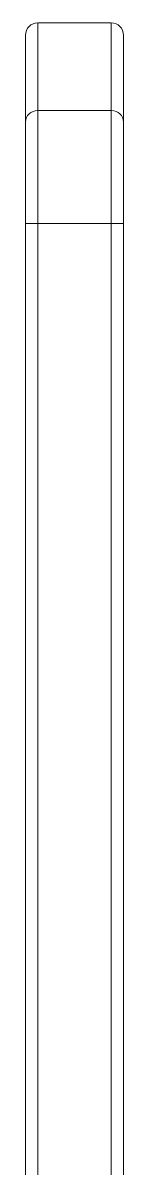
# Model space of a CAD drawing. Header units: millimetres. Extents: x 7606 to 8200, y 2765 to 3605.
# Drawn here: x 7761.95 to 7765.95, y 3127.45 to 3174.26 of the extents above; entities that cross this region are included whole.
import ezdxf

# ---------------------------------------------------------------- set-up
doc = ezdxf.new("R2010")
doc.units = ezdxf.units.MM
doc.layers.get('0').update_dxf_attribs({"color": 3})

msp = doc.modelspace()

# ---------------------------------------------------------------- linework, layer by layer
at = {"linetype": 'Continuous', "lineweight": 13, "extrusion": (0, 1, 0)}
for p, q in [((7762.447, 3174.257), (7762.447, 3170.672)), ((7765.447, 3174.257), (7765.447, 3170.672)), ((7762.447, 3170.672), (7765.447, 3170.672)), ((7762.447, 3170.672), (7762.447, 3166.057)), ((7765.447, 3166.057), (7765.447, 3170.672)), ((7761.947, 3166.057), (7762.447, 3166.057)), ((7762.447, 3166.057), (7762.447, 3086.757)), ((7765.447, 3166.057), (7762.447, 3166.057)), ((7765.447, 3166.057), (7765.947, 3166.057)), ((7765.447, 3086.757), (7765.447, 3166.057))]:
    msp.add_line(p, q, dxfattribs=at)
at = {"linetype": 'Continuous', "lineweight": 18, "extrusion": (0, 1, 0)}
for p, q in [((7765.447, 3174.257), (7762.447, 3174.257)), ((7761.947, 3173.757), (7761.947, 3170.211)), ((7765.947, 3173.757), (7765.947, 3170.211)), ((7761.947, 3166.057), (7761.947, 3170.211)), ((7765.947, 3170.211), (7765.947, 3166.057)), ((7761.947, 3091.312), (7761.947, 3166.057)), ((7765.947, 3166.057), (7765.947, 3086.757))]:
    msp.add_line(p, q, dxfattribs=at)
at = {"linetype": 'Continuous', "lineweight": 18}
for centre, start, end in [((7762.447, 3173.757), 90, 180), ((7765.447, 3173.757), 0, 90)]:
    msp.add_arc(centre, 0.5, start, end, dxfattribs=at)
at = {"linetype": 'Continuous', "lineweight": 13}
for centre, major_axis, start_param, end_param in [((7762.447, 3170.211), (-0.5, 0), 4.712389, 6.283185), ((7765.447, 3170.211), (0.5, 0), 0, 1.570796)]:
    msp.add_ellipse(centre, major_axis=major_axis, ratio=0.923077, start_param=start_param, end_param=end_param, dxfattribs=at)

doc.saveas('drawing.dxf')
